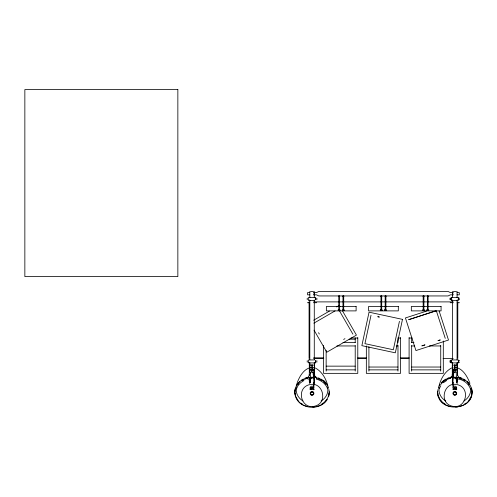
<?xml version="1.0" encoding="UTF-8"?>
<svg xmlns="http://www.w3.org/2000/svg" width="497" height="497" viewBox="0 0 497 497"><rect width="100%" height="100%" fill="white"/><g stroke="black" fill="none" stroke-linecap="round" stroke-linejoin="round"><path stroke-width="0.75" d="M342.967 309.755L342.967 295.945M343.713 309.755L343.713 295.945M385.175 309.755L385.175 295.945M385.914 309.755L385.914 295.945M427.377 309.755L427.377 295.945M428.122 309.755L428.122 295.945M453.519 375.105L453.631 372.433M453.612 375.086L453.742 372.154M313.855 387.262L314.048 383.603M453.904 389.468A1.858 1.795 0 0 1 453.637 386.542A1.858 1.795 0 0 1 456.581 387.3L456.712 389.555M313.675 385.709L313.663 381.789L313.955 381.913M309.264 365.177L309.289 364.798M310.37 381.274L310.575 378.509M310.439 381.82L310.656 378.764M307.736 378.217L307.649 377.85A5.187 4.492 0 0 0 308.519 377.142M450.524 378.217L450.543 377.95M312.706 370.644L312.83 369.358A6.256 0.441 88.6 0 1 313.023 369.159M455.612 369.358L455.389 370.83A0.646 0.323 0 0 1 455.153 370.948M455.855 369.29L455.612 370.83A0.895 0.447 0 0 1 454.059 370.83L453.811 369.29A6.318 0.441 -88.6 0 0 453.214 372.315M310.395 382.087L310.053 382.647L309.737 382.336M309.302 374.148L309.153 375.241M294.789 391.667L295.355 395.724M452.133 375.229L452.27 374.222M295.342 388.089L294.733 392.152L295.404 396.314M294.82 392.45L295.404 388.586M328.691 396.314L329.331 391.853M328.772 396.028L329.362 392.152M471.523 395.724L472.094 391.667M371.017 315.241L364.928 343.663L393.338 349.751L399.433 321.329M402.489 319.354L395.32 352.82L361.866 345.651L369.041 312.184L402.489 319.372M296.231 386.051C298.293 378.087 304.083 366.587 313.75 367.413M439.019 386.051C440.758 378.813 444.809 371.607 451.549 367.985M456.445 381.82L456.221 378.764M312.315 372.241L311.861 372.756M454.569 372.57C455.488 371.799 454.625 373.632 454.569 372.241M309.351 375.229L308.326 376.993L305.506 378.372M296.392 389.021L298.007 385.635L300.586 382.721L303.94 380.491M439.174 389.021L440.796 385.635M471.237 396.326L468.882 400.371M471.56 396.028L469.833 399.65L467.081 402.756L463.49 405.136M458.364 377.142A5.187 4.492 0 0 0 459.234 377.857L459.147 378.217M451.742 376.161L450.294 377.658L446.952 378.851M324.727 401.918L327.014 399.333M327.045 399.65L324.292 402.756L320.708 405.136L316.533 406.633M326.97 399.911C319.534 411.137 299.399 409.292 295.324 396.028M453.202 385.709L453.214 381.789L452.929 381.913M456.917 382.56L456.507 382.094M314.278 363.288L315.023 362.543M457.066 300.784L457.805 300.039M457.066 363.288L457.805 362.543M312.327 388.822L312.532 388.082L312.048 387.815L311.489 388.356L311.768 388.822M455.115 388.822L455.389 388.356L454.836 387.815L454.277 388.356L454.556 388.822M450.369 360.108L450.425 362.804M316.34 377.95L316.359 378.217M457.439 302.207L457.805 301.946L457.805 358.455M456.923 364.239L457.557 364.202L457.619 374.813M321.882 404.018L323.671 402.831M443.367 382.721L446.728 380.491M464.664 404.018L465.857 403.229M422.698 309.917L422.369 310.128L423.537 310.439L424.711 310.128L423.537 309.824M313.644 320.23L329.443 311.11M336.686 306.935L339.321 305.413L340.06 306.705M313.874 323.168L335.065 310.905M343.632 339.463L344.955 338.662M311.861 372.383L312.315 372.57M459.315 406.633L462.794 405.384M309.724 384.591C295.33 387.697 301.076 410.684 315.471 405.974C328.014 402.328 322.975 381.851 310.308 384.523M426.401 311.178L405.422 317.95L415.939 350.559L448.493 340.047L439.118 310.973M435.589 310.954L408.664 319.677L435.589 310.985M421.959 345.837L424.873 344.899M421.959 345.869L424.873 344.93M310.147 389.611L310.24 387.262M313.315 389.605L313.924 389.555M456.476 389.76L456.668 389.455L456.035 389.443L456.737 389.611M307.854 379.093L309.252 378.931M310.65 378.77L312.048 378.615M453.786 367.252C462.216 367.196 467.335 376.372 469.945 383.299M312.793 407.062L315.036 406.807M455.581 407.062L457.824 406.807M343.34 309.824L342.172 310.128L343.34 310.439L344.514 310.128L344.179 309.917M310.563 291.484L313.539 291.484M453.345 291.484L456.321 291.484M309.817 292.603L307.587 292.603L307.587 294.833L309.817 294.833M313.539 292.603L316.508 292.603L318.739 291.484L448.139 291.484L450.369 292.603L453.345 292.603M457.066 292.603L459.296 292.603L459.296 294.833L457.066 294.833M313.539 294.833L316.508 294.833L318.739 295.945L448.139 295.945L450.369 294.833L453.345 294.833M338.563 296.131L339.706 296.131M342.768 296.131L343.918 296.131M380.764 296.131L381.907 296.131M384.97 296.131L386.119 296.131M422.966 296.131L424.115 296.131M427.178 296.131L428.321 296.131M308.519 297.436L315.583 297.436M451.301 297.436L458.364 297.436M451.487 298.181L450.002 298.181L450.002 299.666L451.487 299.666M458.178 298.181L459.669 298.181M458.178 299.666L459.669 299.666M308.519 300.412L314.464 300.412M451.301 300.412L458.364 300.412M313.719 301.896L453.158 301.896M307.388 302.716L309.718 302.716M313.601 302.716L316.707 302.716M450.176 302.716L453.283 302.716M457.165 302.716L459.495 302.716M350.944 338.022L357.784 338.022M398.265 338.022L400.545 338.022M409.099 338.022L412.137 338.022M349.093 339.202L355.212 339.202M342.973 342.47L355.212 342.47M411.671 342.47L413.964 342.47M336.854 345.955L355.212 345.955M396.438 345.955L397.973 345.955M411.671 345.955L414.734 345.955M429.259 345.955L440.733 345.955M313.65 357.828L323.578 357.828M357.784 357.828L366.339 357.828M400.545 357.828L409.099 357.828M313.719 358.455L323.789 358.455M357.877 358.455L366.401 358.455M400.483 358.455L409.006 358.455M443.088 358.455L453.227 358.405M308.519 359.94L314.464 359.94M451.301 359.94L458.364 359.94M451.487 360.685L450.002 360.685L450.002 362.17L451.487 362.17M458.178 360.685L459.669 360.685M458.178 362.17L459.669 362.17M308.519 362.916L315.583 362.916M451.301 362.916L458.364 362.916M313.539 365.146L309.817 365.146L309.817 362.822M453.345 365.146L457.066 365.146L457.066 362.822M326.15 366.146L355.212 366.146M368.911 367.034L397.973 367.034M411.671 367.034L440.733 367.034M326.15 369.867L355.212 369.867M368.911 369.867L397.973 369.867M411.671 369.867L440.733 369.867M456.575 384.523C443.908 381.851 438.87 402.328 451.413 405.974C465.807 410.684 471.547 387.697 457.159 384.591M454.836 378.615L456.234 378.77M457.631 378.931C463.328 379.59 468.615 383.529 470.491 389.021M313.29 389.542L313.949 389.611M461.378 378.372L458.557 376.993L457.532 375.229M450.35 406.633L446.176 405.136L442.591 402.756L439.839 399.65M318.596 378.372L319.925 378.851M316.241 379.093C321.366 380.36 325.989 383.914 327.709 389.021M304.083 405.384L307.568 406.633M315.334 367.985C322.075 371.607 326.125 378.813 327.865 386.051M443.212 402.831L445.001 404.018M301.02 403.229L302.213 404.018M303.387 405.136L299.803 402.756L297.051 399.65M309.96 364.239L309.32 364.202L309.302 374.85M316.589 377.658L315.141 376.161M451.86 300.039L452.605 300.784M451.86 362.543L452.605 363.288M309.072 300.039L309.817 300.784M309.072 362.543L309.817 363.288M440.323 399.849L442.156 401.918M324.137 380.901L326.858 383.97M298.001 400.371L295.647 396.326M342.663 311.209L356.424 335.121L326.796 352.211L314.036 330.132M339.519 310.979L352.907 334.177M318.565 332.71L319.329 334.034M438.143 395.724L439.87 399.333M436.316 310.724L445.25 338.364M471.535 388.089C477.3 410.597 438.205 414.467 437.515 392.152M471.473 388.586L472.063 392.45M437.553 391.853L438.192 396.314M457.725 375.241L457.582 374.148M314.613 374.222L314.75 375.229M454.177 370.644L454.053 369.358A6.256 0.441 -88.6 0 0 453.86 369.159M311.271 369.358L311.489 370.83A0.646 0.323 0 0 0 311.725 370.948M311.023 369.29L311.271 370.83A0.895 0.447 0 0 0 312.824 370.83L313.073 369.29A6.318 0.441 88.6 0 1 313.613 371.514M456.308 378.509L456.507 381.274M452.835 383.603L453.022 387.262M313.247 372.433L313.365 375.105M313.141 372.154L313.265 375.086M458.551 297.976L458.551 299.865M458.551 360.487L458.551 362.375M457.619 377.204L457.619 381.05M457.582 364.574L457.582 374.85M457.582 377.422L457.582 381.541M457.066 291.484L457.066 297.691M457.066 300.014L457.066 359.722M456.923 364.81L456.954 372.29M456.954 377.329L456.923 381.814M455.103 364.767L455.103 371.452M455.103 372.241L455.103 372.57M454.569 364.767L454.569 370.712M452.786 292.627L452.786 294.858M452.605 291.484L452.605 297.691M452.605 300.014L452.605 359.722M452.605 362.822L452.605 365.146M452.525 365.27L452.612 382.951A7.803 0.36 -87.9 0 0 452.91 382.05M452.27 364.699L452.357 382.976A7.834 0.36 -87.9 0 0 452.655 382.069M451.301 298.181L451.301 299.666M451.301 360.685L451.301 362.17M451.114 297.976L451.114 299.865M451.114 360.487L451.114 362.375M443.305 341.041L443.305 373.353L409.099 373.353L409.099 337.587M440.733 345.458L440.733 371.122M423.91 295.945L423.91 309.755M423.171 295.945L423.171 309.755M411.671 337.91L411.671 342.601M411.671 345.458L411.671 371.122M400.545 337.587L400.545 373.353L366.339 373.353L366.339 345.949M397.973 337.91L397.973 342.601M397.973 345.458L397.973 371.122M381.708 295.945L381.708 309.755M380.963 295.945L380.963 309.755M368.911 346.695L368.911 371.122M357.784 337.587L357.784 373.353L323.578 373.353L323.578 345.458M355.212 337.91L355.212 342.601M355.212 345.458L355.212 371.122M339.507 295.945L339.507 309.755M338.761 295.945L338.761 309.755M326.15 350.397L326.15 371.122M316.881 298.181L316.881 299.666M316.881 360.685L316.881 362.17M315.769 297.976L315.769 299.865M315.769 360.487L315.769 362.375M315.583 298.181L315.583 299.666M315.583 360.685L315.583 362.17M314.613 364.699L314.526 382.976A7.834 0.36 87.9 0 1 314.222 382.069M314.359 364.717L314.272 382.951A7.803 0.36 87.9 0 1 313.974 382.05M314.278 291.484L314.278 297.691M314.278 300.014L314.278 359.722M314.278 362.822L314.278 365.146M314.092 292.627L314.092 294.858M312.315 364.767L312.315 370.712M311.781 364.767L311.781 371.452M309.96 364.81L309.923 372.29M309.923 377.329L309.96 381.814M309.817 291.484L309.817 297.691M309.817 300.014L309.817 359.722M309.264 377.204L309.302 381.541M309.072 301.896L309.072 358.455M308.333 297.976L308.333 299.865M308.333 360.487L308.333 362.375M307.214 298.181L307.214 299.666M307.214 360.685L307.214 362.17M470.603 388.312A15.854 13.73 0 0 1 463.925 400.992M445.741 400.992A15.854 13.73 0 0 1 438.975 389.747M439 389.033A15.854 13.73 0 0 1 439.174 387.592M327.896 389.741A15.848 13.723 0 0 1 321.137 400.986M302.959 400.986A15.848 13.723 0 0 1 296.392 387.592M327.703 387.592A15.848 13.723 0 0 1 327.877 389.027M297.597 385.051A16.687 14.45 0 0 1 298.809 383.479M301.89 380.814A16.687 14.45 0 0 1 303.704 379.764M304.338 379.459A16.687 14.45 0 0 1 307.73 378.323M310.6 377.882A16.687 14.45 0 0 1 313.501 377.882M316.365 378.323A16.687 14.45 0 0 1 319.757 379.459M320.391 379.764A16.687 14.45 0 0 1 322.205 380.814M323.845 382.063A16.687 14.45 0 0 1 326.125 384.516M297.709 384.032A16.556 14.338 0 0 1 299.846 381.516M301.971 379.826A16.556 14.338 0 0 1 303.158 379.112M304.4 378.484A16.556 14.338 0 0 1 307.071 377.527M317.707 377.726A16.556 14.338 0 0 1 319.695 378.484M320.938 379.112A16.556 14.338 0 0 1 325.61 382.982M310.606 377.254A16.6 14.376 0 0 1 315.645 377.54M312.048 389.704A1.858 1.795 0 0 1 310.302 387.3A1.858 1.795 0 0 1 313.24 386.542A1.858 1.795 0 0 1 312.98 389.468M329.12 392.686A17.097 14.804 0 0 1 328.933 394.233M328.56 395.742A17.097 14.804 0 0 1 326.852 399.315M295.33 394.997A17.097 14.804 0 0 1 295.05 393.456M294.976 391.145A17.097 14.804 0 0 1 295.33 388.834M295.535 388.082A17.097 14.804 0 0 1 297.243 384.51M297.628 383.964A17.097 14.804 0 0 1 303.499 379.093M320.596 379.093A17.097 14.804 0 0 1 321.851 379.783M323.038 380.578A17.097 14.804 0 0 1 325.61 382.901M326.852 384.51A17.097 14.804 0 0 1 328.56 388.082M328.933 389.598A17.097 14.804 0 0 1 329.144 391.916M315.576 377.142A5.187 4.492 0 0 1 314.912 376.272M313.849 380.77A7.803 0.36 87.9 0 1 313.539 375.086M313.843 376.502A7.834 0.36 87.9 0 1 313.787 375.073M310.401 378.559A7.803 0.36 -87.9 0 0 310.563 375.086A6.256 0.441 -88.6 0 1 310.681 372.352M310.196 381.373A7.803 0.36 -87.9 0 1 309.83 382.951M309.942 381.385A7.834 0.36 -87.9 0 1 309.575 382.976M310.358 373.651A6.318 0.441 -88.6 0 1 310.432 372.315M310.619 370.172A6.318 0.441 -88.6 0 1 310.83 369.091M312.048 389.101A0.932 0.895 0 0 1 311.172 387.902A0.932 0.895 0 0 1 312.644 387.517A0.932 0.895 0 0 1 312.514 388.983M440.758 384.516A16.687 14.45 0 0 1 446.492 379.764M447.126 379.459A16.687 14.45 0 0 1 450.512 378.323M453.382 377.882A16.687 14.45 0 0 1 456.283 377.882M459.153 378.323A16.687 14.45 0 0 1 462.545 379.459M463.179 379.764A16.687 14.45 0 0 1 464.993 380.814M468.075 383.479A16.687 14.45 0 0 1 469.286 385.051M441.696 382.473A16.556 14.338 0 0 1 445.939 379.112M447.182 378.484A16.556 14.338 0 0 1 449.176 377.726M459.806 377.527A16.556 14.338 0 0 1 462.483 378.484M463.726 379.112A16.556 14.338 0 0 1 464.912 379.826M467.037 381.516A16.556 14.338 0 0 1 469.174 384.032M451.239 377.54A16.6 14.376 0 0 1 456.277 377.254M456.581 387.3A1.858 1.795 0 0 1 454.836 389.704M471.833 393.456A17.097 14.804 0 0 1 471.554 394.997M439.037 397.581A17.097 14.804 0 0 1 438.323 395.742M437.95 394.233A17.097 14.804 0 0 1 437.764 392.686M437.739 391.916A17.097 14.804 0 0 1 437.95 389.598M438.323 388.082A17.097 14.804 0 0 1 440.031 384.51M441.274 382.901A17.097 14.804 0 0 1 443.84 380.578M445.032 379.783A17.097 14.804 0 0 1 446.287 379.093M463.378 379.093A17.097 14.804 0 0 1 469.255 383.964M469.64 384.51A17.097 14.804 0 0 1 471.342 388.082M471.554 388.834A17.097 14.804 0 0 1 471.901 391.145M451.972 376.272A5.187 4.492 0 0 1 451.307 377.142M453.345 375.086A7.803 0.36 -87.9 0 1 453.034 380.77M453.096 375.073A7.834 0.36 -87.9 0 1 453.04 376.502M457.054 382.951A7.803 0.36 87.9 0 1 456.687 381.373M456.482 378.559A7.803 0.36 87.9 0 1 456.321 375.086A6.256 0.441 88.6 0 0 456.203 372.352M457.308 382.976A7.834 0.36 87.9 0 1 457.147 382.963M453.469 372.352A6.256 0.441 -88.6 0 1 453.587 370.83M456.053 369.091A6.318 0.441 88.6 0 1 456.265 370.172M454.37 388.983A0.932 0.895 0 0 1 454.233 387.517A0.932 0.895 0 0 1 455.706 387.902A0.932 0.895 0 0 1 454.836 389.101M310.209 389.455L310.849 389.443L310.209 389.455M452.997 389.455L453.631 389.443L452.997 389.455M338.295 309.917L337.96 310.128L339.134 310.439L340.308 310.128L338.295 309.917M380.497 309.917L380.162 310.128L381.336 310.439L382.51 310.128L380.497 309.917M384.709 309.917L384.374 310.128L385.548 310.439L386.716 310.128L384.709 309.917M426.911 309.917L426.575 310.128L427.749 310.439L428.923 310.128L426.911 309.917M440.156 339.967L437.969 340.669L440.156 339.991M313.545 389.399L313.352 389.704L313.986 389.71L313.545 389.399M177.851 89.59L24.85 89.59L24.85 276.593L177.851 276.593L177.851 89.59M356.113 306.463L326.361 306.463L326.361 310.892L356.113 310.892L356.113 306.463M398.314 306.463L368.569 306.463L368.569 310.892L398.314 310.892L398.314 306.463M441.075 306.463L411.33 306.463L411.33 310.892L441.075 310.892L441.075 306.463M379.242 317.018L377.745 316.695L379.242 317.024M311.116 394.978A1.858 1.858 0 0 0 313.905 393.369A1.858 1.858 0 0 0 311.116 391.76A1.858 1.858 0 0 0 311.116 394.978M311.259 394.742A1.578 1.578 0 0 0 313.626 393.369A1.578 1.578 0 0 0 311.259 392.003A1.578 1.578 0 0 0 311.259 394.742M311.352 394.581A1.392 1.392 0 0 0 313.445 393.369A1.392 1.392 0 0 0 311.352 392.164A1.392 1.392 0 0 0 311.352 394.581M453.519 394.686A1.858 1.858 0 0 0 456.631 393.848A1.858 1.858 0 0 0 454.351 391.574A1.858 1.858 0 0 0 453.519 394.686M453.463 394.158A1.578 1.578 0 0 0 456.203 394.158A1.578 1.578 0 0 0 454.836 391.791A1.578 1.578 0 0 0 453.463 394.158M454.134 394.581A1.392 1.392 0 0 0 456.227 393.369A1.392 1.392 0 0 0 454.134 392.164A1.392 1.392 0 0 0 454.134 394.581"/></g></svg>
